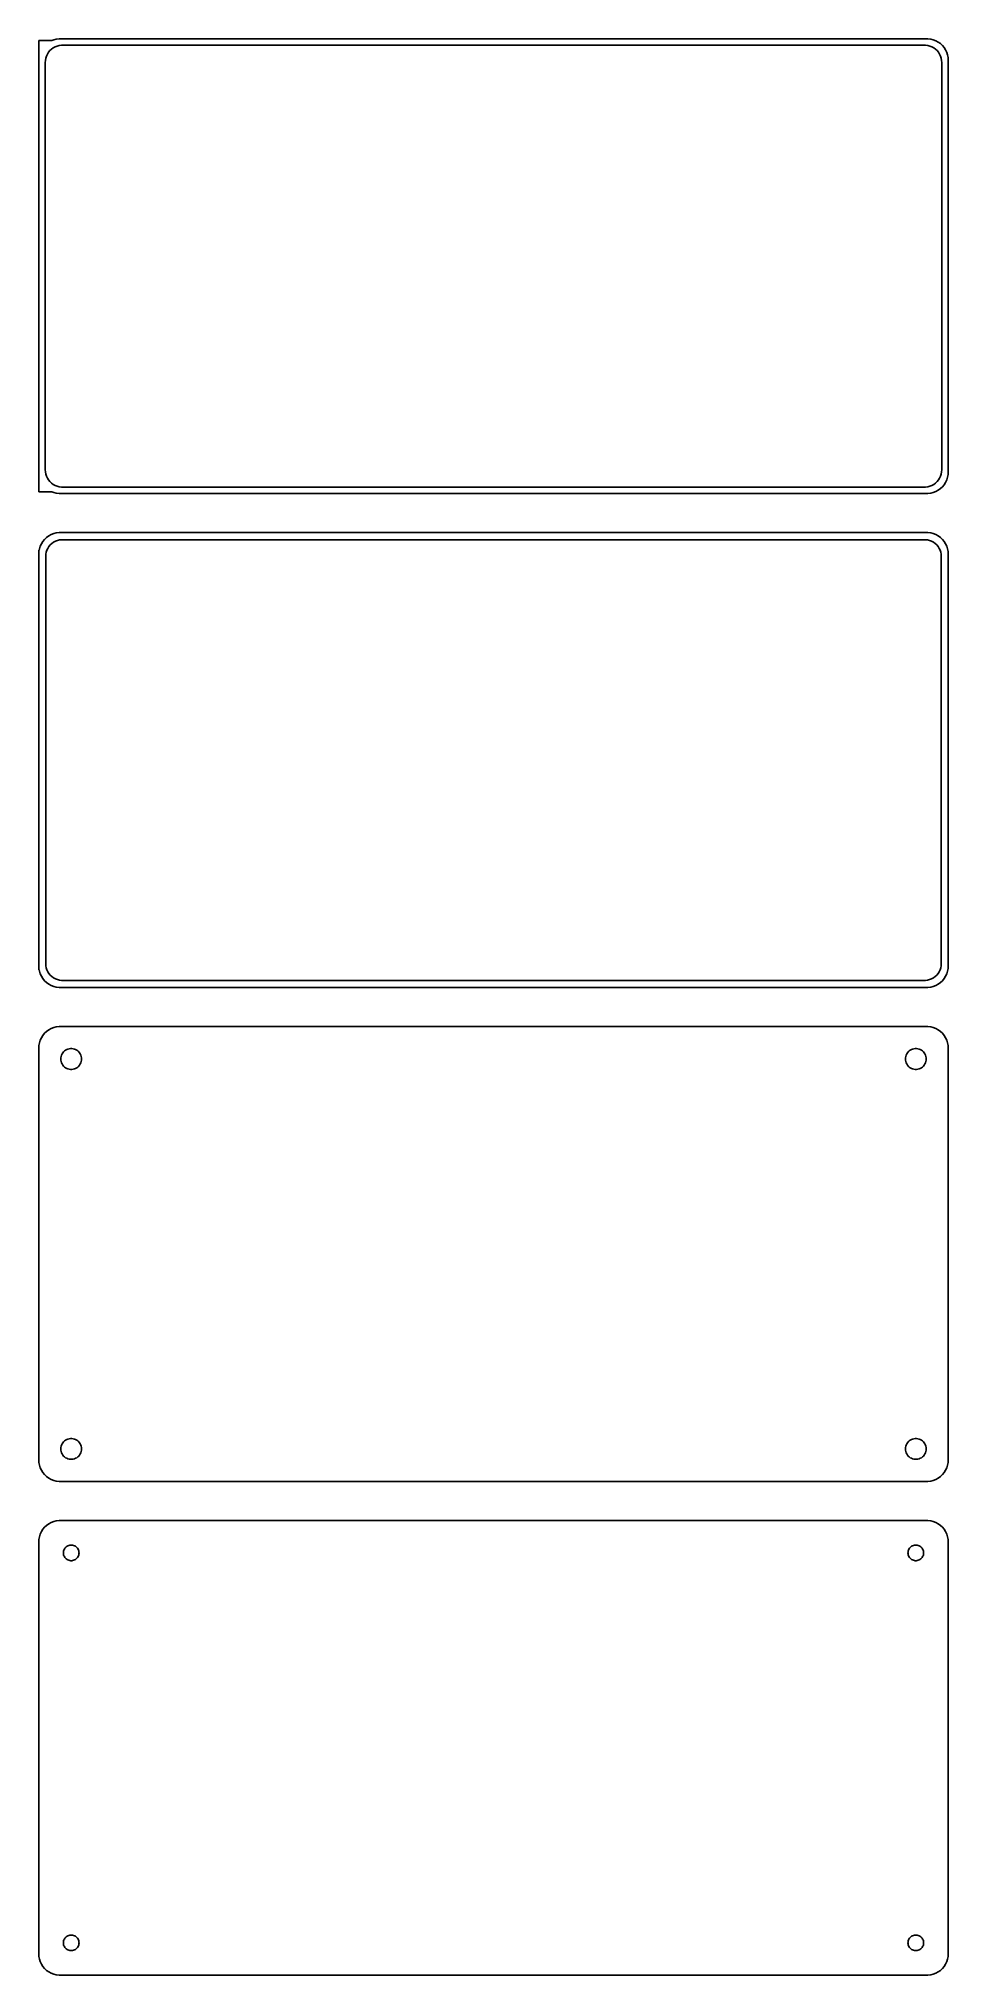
# Model space of a CAD drawing. Header units: metres. Extents: x -105 to 105, y 290 to 736.
import ezdxf

# ---------------------------------------------------------------- set-up
doc = ezdxf.new("R2010")
doc.units = ezdxf.units.M

msp = doc.modelspace()

# ---------------------------------------------------------------- linework, layer by layer
for p, q in [((-102, 736.115), (-105, 736.115)), ((-105, 736.115), (-105, 631.885)), ((-103.005, 732.927), (-102.736, 733.351)), ((-102.736, 733.351), (-102.416, 733.738)), ((-102.416, 733.738), (-102.05, 734.082)), ((-102.05, 734.082), (-101.643, 734.377)), ((-101.545, 736.255), (-102, 736.075)), ((-102, 736.075), (-102, 736.115)), ((-101.643, 734.377), (-101.203, 734.619)), ((-100.937, 736.411), (-101.545, 736.255)), ((-101.203, 734.619), (-100.736, 734.804)), ((-100.314, 736.49), (-100.937, 736.411)), ((-100.736, 734.804), (-100.25, 734.929)), ((100.314, 736.49), (-100.314, 736.49)), ((-100.25, 734.929), (-99.7512, 734.992)), ((-99.7512, 734.992), (99.7512, 734.992)), ((99.7512, 734.992), (100.25, 734.929)), ((100.25, 734.929), (100.736, 734.804)), ((100.937, 736.411), (100.314, 736.49)), ((100.736, 734.804), (101.203, 734.619)), ((101.545, 736.255), (100.937, 736.411)), ((101.203, 734.619), (101.643, 734.377)), ((102.129, 736.024), (101.545, 736.255)), ((101.643, 734.377), (102.05, 734.082)), ((102.05, 734.082), (102.416, 733.738)), ((102.679, 735.722), (102.129, 736.024)), ((102.416, 733.738), (102.736, 733.351)), ((103.187, 735.353), (102.679, 735.722)), ((102.736, 733.351), (103.005, 732.927)), ((103.645, 734.923), (103.187, 735.353)), ((104.045, 734.439), (103.645, 734.923)), ((104.382, 733.909), (104.045, 734.439)), ((104.649, 733.341), (104.382, 733.909)), ((104.843, 732.743), (104.649, 733.341)), ((-103.5, 731), (-103.468, 731.501)), ((-103.5, 637), (-103.5, 731)), ((-103.468, 731.501), (-103.374, 731.995)), ((-103.374, 731.995), (-103.219, 732.472)), ((-103.219, 732.472), (-103.005, 732.927)), ((103.005, 732.927), (103.219, 732.472)), ((103.219, 732.472), (103.374, 731.995)), ((103.374, 731.995), (103.468, 731.501)), ((103.468, 731.501), (103.5, 731)), ((103.5, 731), (103.5, 637)), ((104.961, 732.127), (104.843, 732.743)), ((105, 731.5), (104.961, 732.127)), ((105, 636.5), (105, 731.5)), ((-103.468, 636.499), (-103.5, 637)), ((-103.374, 636.005), (-103.468, 636.499)), ((-103.219, 635.528), (-103.374, 636.005)), ((-103.005, 635.073), (-103.219, 635.528)), ((-102.736, 634.649), (-103.005, 635.073)), ((103.005, 635.073), (102.736, 634.649)), ((103.219, 635.528), (103.005, 635.073)), ((103.374, 636.005), (103.219, 635.528)), ((103.468, 636.499), (103.374, 636.005)), ((103.5, 637), (103.468, 636.499)), ((104.649, 634.659), (104.843, 635.257)), ((104.843, 635.257), (104.961, 635.873)), ((104.961, 635.873), (105, 636.5)), ((-105, 631.885), (-102, 631.885)), ((-102.416, 634.262), (-102.736, 634.649)), ((-102.05, 633.918), (-102.416, 634.262)), ((-101.643, 633.623), (-102.05, 633.918)), ((-102, 631.885), (-102, 631.925)), ((-102, 631.925), (-101.545, 631.745)), ((-101.203, 633.381), (-101.643, 633.623)), ((-101.545, 631.745), (-100.937, 631.589)), ((-100.736, 633.196), (-101.203, 633.381)), ((-100.937, 631.589), (-100.314, 631.51)), ((-100.25, 633.071), (-100.736, 633.196)), ((-100.314, 631.51), (100.314, 631.51)), ((-99.7512, 633.008), (-100.25, 633.071)), ((99.7512, 633.008), (-99.7512, 633.008)), ((100.25, 633.071), (99.7512, 633.008)), ((100.736, 633.196), (100.25, 633.071)), ((100.314, 631.51), (100.937, 631.589)), ((101.203, 633.381), (100.736, 633.196)), ((100.937, 631.589), (101.545, 631.745)), ((101.643, 633.623), (101.203, 633.381)), ((101.545, 631.745), (102.129, 631.976)), ((102.05, 633.918), (101.643, 633.623)), ((102.416, 634.262), (102.05, 633.918)), ((102.129, 631.976), (102.679, 632.278)), ((102.736, 634.649), (102.416, 634.262)), ((102.679, 632.278), (103.187, 632.647)), ((103.187, 632.647), (103.645, 633.077)), ((103.645, 633.077), (104.045, 633.561)), ((104.045, 633.561), (104.382, 634.091)), ((104.382, 634.091), (104.649, 634.659)), ((-103.187, 621.353), (-103.645, 620.923)), ((-102.679, 621.722), (-103.187, 621.353)), ((-102.129, 622.024), (-102.679, 621.722)), ((-101.545, 622.255), (-102.129, 622.024)), ((-100.937, 622.411), (-101.545, 622.255)), ((-100.314, 622.49), (-100.937, 622.411)), ((100.314, 622.49), (-100.314, 622.49)), ((100.937, 622.411), (100.314, 622.49)), ((101.545, 622.255), (100.937, 622.411)), ((102.129, 622.024), (101.545, 622.255)), ((102.679, 621.722), (102.129, 622.024)), ((103.187, 621.353), (102.679, 621.722)), ((103.645, 620.923), (103.187, 621.353)), ((-104.9, 618.444), (-105, 618.444)), ((-105, 618.444), (-105, 521.556)), ((-104.843, 618.743), (-104.9, 618.444)), ((-104.649, 619.341), (-104.843, 618.743)), ((-104.382, 619.909), (-104.649, 619.341)), ((-104.045, 620.439), (-104.382, 619.909)), ((-103.645, 620.923), (-104.045, 620.439)), ((-103.373, 617), (-103.342, 617.485)), ((-103.373, 523), (-103.373, 617)), ((-103.342, 617.485), (-103.251, 617.963)), ((-103.251, 617.963), (-103.101, 618.426)), ((-103.101, 618.426), (-102.894, 618.866)), ((-102.894, 618.866), (-102.633, 619.276)), ((-102.633, 619.276), (-102.323, 619.651)), ((-102.323, 619.651), (-101.969, 619.984)), ((-101.969, 619.984), (-101.575, 620.27)), ((-101.575, 620.27), (-101.149, 620.504)), ((-101.149, 620.504), (-100.697, 620.683)), ((-100.697, 620.683), (-100.226, 620.804)), ((-100.226, 620.804), (-99.7432, 620.865)), ((-99.7432, 620.865), (99.7432, 620.865)), ((99.7432, 620.865), (100.226, 620.804)), ((100.226, 620.804), (100.697, 620.683)), ((100.697, 620.683), (101.149, 620.504)), ((101.149, 620.504), (101.575, 620.27)), ((101.575, 620.27), (101.969, 619.984)), ((101.969, 619.984), (102.323, 619.651)), ((102.323, 619.651), (102.633, 619.276)), ((102.633, 619.276), (102.894, 618.866)), ((102.894, 618.866), (103.101, 618.426)), ((103.101, 618.426), (103.251, 617.963)), ((103.251, 617.963), (103.342, 617.485)), ((103.342, 617.485), (103.373, 617)), ((103.373, 617), (103.373, 523)), ((104.045, 620.439), (103.645, 620.923)), ((104.382, 619.909), (104.045, 620.439)), ((104.649, 619.341), (104.382, 619.909)), ((104.843, 618.743), (104.649, 619.341)), ((104.961, 618.127), (104.843, 618.743)), ((105, 617.5), (104.961, 618.127)), ((105, 522.5), (105, 617.5)), ((-103.342, 522.515), (-103.373, 523)), ((103.373, 523), (103.342, 522.515)), ((-105, 521.556), (-104.9, 521.556)), ((-104.9, 521.556), (-104.843, 521.257)), ((-104.843, 521.257), (-104.649, 520.659)), ((-104.649, 520.659), (-104.382, 520.091)), ((-104.382, 520.091), (-104.045, 519.561)), ((-104.045, 519.561), (-103.645, 519.077)), ((-103.645, 519.077), (-103.187, 518.647)), ((-103.251, 522.037), (-103.342, 522.515)), ((-103.101, 521.574), (-103.251, 522.037)), ((-103.187, 518.647), (-102.679, 518.278)), ((-102.894, 521.134), (-103.101, 521.574)), ((-102.633, 520.724), (-102.894, 521.134)), ((-102.323, 520.349), (-102.633, 520.724)), ((-101.969, 520.016), (-102.323, 520.349)), ((-101.575, 519.73), (-101.969, 520.016)), ((-101.149, 519.496), (-101.575, 519.73)), ((-100.697, 519.317), (-101.149, 519.496)), ((-100.226, 519.196), (-100.697, 519.317)), ((-99.7432, 519.135), (-100.226, 519.196)), ((99.7432, 519.135), (-99.7432, 519.135)), ((100.226, 519.196), (99.7432, 519.135)), ((100.697, 519.317), (100.226, 519.196)), ((101.149, 519.496), (100.697, 519.317)), ((101.575, 519.73), (101.149, 519.496)), ((101.969, 520.016), (101.575, 519.73)), ((102.323, 520.349), (101.969, 520.016)), ((102.633, 520.724), (102.323, 520.349)), ((102.894, 521.134), (102.633, 520.724)), ((102.679, 518.278), (103.187, 518.647)), ((103.101, 521.574), (102.894, 521.134)), ((103.251, 522.037), (103.101, 521.574)), ((103.187, 518.647), (103.645, 519.077)), ((103.342, 522.515), (103.251, 522.037)), ((103.645, 519.077), (104.045, 519.561)), ((104.045, 519.561), (104.382, 520.091)), ((104.382, 520.091), (104.649, 520.659)), ((104.649, 520.659), (104.843, 521.257)), ((104.843, 521.257), (104.961, 521.873)), ((104.961, 521.873), (105, 522.5)), ((-102.679, 518.278), (-102.129, 517.976)), ((-102.129, 517.976), (-101.545, 517.745)), ((-101.545, 517.745), (-100.937, 517.589)), ((-100.937, 517.589), (-100.314, 517.51)), ((-100.314, 517.51), (100.314, 517.51)), ((100.314, 517.51), (100.937, 517.589)), ((100.937, 517.589), (101.545, 517.745)), ((101.545, 517.745), (102.129, 517.976)), ((102.129, 517.976), (102.679, 518.278)), ((-104.649, 505.341), (-104.843, 504.743)), ((-104.382, 505.909), (-104.649, 505.341)), ((-104.045, 506.439), (-104.382, 505.909)), ((-103.645, 506.923), (-104.045, 506.439)), ((-103.187, 507.353), (-103.645, 506.923)), ((-102.679, 507.722), (-103.187, 507.353)), ((-102.129, 508.024), (-102.679, 507.722)), ((-101.545, 508.255), (-102.129, 508.024)), ((-100.937, 508.411), (-101.545, 508.255)), ((-100.314, 508.49), (-100.937, 508.411)), ((100.314, 508.49), (-100.314, 508.49)), ((100.937, 508.411), (100.314, 508.49)), ((101.545, 508.255), (100.937, 508.411)), ((102.129, 508.024), (101.545, 508.255)), ((102.679, 507.722), (102.129, 508.024)), ((103.187, 507.353), (102.679, 507.722)), ((103.645, 506.923), (103.187, 507.353)), ((104.045, 506.439), (103.645, 506.923)), ((104.382, 505.909), (104.045, 506.439)), ((104.649, 505.341), (104.382, 505.909)), ((104.843, 504.743), (104.649, 505.341)), ((-104.961, 504.127), (-105, 503.5)), ((-105, 503.5), (-105, 408.5)), ((-104.843, 504.743), (-104.961, 504.127)), ((-99.9, 501), (-99.8811, 501.301)), ((-99.8811, 500.699), (-99.9, 501)), ((-99.8811, 501.301), (-99.8246, 501.597)), ((-99.8246, 500.403), (-99.8811, 500.699)), ((-99.8246, 501.597), (-99.7315, 501.883)), ((-99.7315, 501.883), (-99.6031, 502.156)), ((-99.6031, 502.156), (-99.4416, 502.411)), ((-99.4416, 502.411), (-99.2495, 502.643)), ((-99.2495, 502.643), (-99.0298, 502.849)), ((-99.0298, 502.849), (-98.786, 503.026)), ((-98.786, 503.026), (-98.5219, 503.172)), ((-98.5219, 503.172), (-98.2416, 503.283)), ((-98.2416, 503.283), (-97.9497, 503.357)), ((-97.9497, 503.357), (-97.6507, 503.395)), ((-97.6507, 503.395), (-97.3493, 503.395)), ((-97.3493, 503.395), (-97.0503, 503.357)), ((-97.0503, 503.357), (-96.7584, 503.283)), ((-96.7584, 503.283), (-96.4781, 503.172)), ((-96.4781, 503.172), (-96.214, 503.026)), ((-96.214, 503.026), (-95.9702, 502.849)), ((-95.9702, 502.849), (-95.7505, 502.643)), ((-95.7505, 502.643), (-95.5583, 502.411)), ((-95.5583, 502.411), (-95.3969, 502.156)), ((-95.3969, 502.156), (-95.2685, 501.883)), ((-95.2685, 501.883), (-95.1754, 501.597)), ((-95.1754, 501.597), (-95.1189, 501.301)), ((-95.1189, 500.699), (-95.1754, 500.403)), ((-95.1189, 501.301), (-95.1, 501)), ((-95.1, 501), (-95.1189, 500.699)), ((95.1, 501), (95.1189, 501.301)), ((95.1189, 500.699), (95.1, 501)), ((95.1189, 501.301), (95.1754, 501.597)), ((95.1754, 500.403), (95.1189, 500.699)), ((95.1754, 501.597), (95.2685, 501.883)), ((95.2685, 501.883), (95.3969, 502.156)), ((95.3969, 502.156), (95.5583, 502.411)), ((95.5583, 502.411), (95.7505, 502.643)), ((95.7505, 502.643), (95.9702, 502.849)), ((95.9702, 502.849), (96.214, 503.026)), ((96.214, 503.026), (96.4781, 503.172)), ((96.4781, 503.172), (96.7584, 503.283)), ((96.7584, 503.283), (97.0503, 503.357)), ((97.0503, 503.357), (97.3493, 503.395)), ((97.3493, 503.395), (97.6507, 503.395)), ((97.6507, 503.395), (97.9497, 503.357)), ((97.9497, 503.357), (98.2416, 503.283)), ((98.2416, 503.283), (98.5219, 503.172)), ((98.5219, 503.172), (98.786, 503.026)), ((98.786, 503.026), (99.0298, 502.849)), ((99.0298, 502.849), (99.2495, 502.643)), ((99.2495, 502.643), (99.4416, 502.411)), ((99.4416, 502.411), (99.6031, 502.156)), ((99.6031, 502.156), (99.7315, 501.883)), ((99.7315, 501.883), (99.8246, 501.597)), ((99.8246, 501.597), (99.8811, 501.301)), ((99.8811, 500.699), (99.8246, 500.403)), ((99.8811, 501.301), (99.9, 501)), ((99.9, 501), (99.8811, 500.699)), ((104.961, 504.127), (104.843, 504.743)), ((105, 503.5), (104.961, 504.127)), ((105, 408.5), (105, 503.5)), ((-99.7315, 500.117), (-99.8246, 500.403)), ((-99.6031, 499.844), (-99.7315, 500.117)), ((-99.4416, 499.589), (-99.6031, 499.844)), ((-99.2495, 499.357), (-99.4416, 499.589)), ((-99.0298, 499.151), (-99.2495, 499.357)), ((-98.786, 498.974), (-99.0298, 499.151)), ((-98.5219, 498.828), (-98.786, 498.974)), ((-98.2416, 498.717), (-98.5219, 498.828)), ((-97.9497, 498.643), (-98.2416, 498.717)), ((-97.6507, 498.605), (-97.9497, 498.643)), ((-97.3493, 498.605), (-97.6507, 498.605)), ((-97.0503, 498.643), (-97.3493, 498.605)), ((-96.7584, 498.717), (-97.0503, 498.643)), ((-96.4781, 498.828), (-96.7584, 498.717)), ((-96.214, 498.974), (-96.4781, 498.828)), ((-95.9702, 499.151), (-96.214, 498.974)), ((-95.7505, 499.357), (-95.9702, 499.151)), ((-95.5583, 499.589), (-95.7505, 499.357)), ((-95.3969, 499.844), (-95.5583, 499.589)), ((-95.2685, 500.117), (-95.3969, 499.844)), ((-95.1754, 500.403), (-95.2685, 500.117)), ((95.2685, 500.117), (95.1754, 500.403)), ((95.3969, 499.844), (95.2685, 500.117)), ((95.5583, 499.589), (95.3969, 499.844)), ((95.7505, 499.357), (95.5583, 499.589)), ((95.9702, 499.151), (95.7505, 499.357)), ((96.214, 498.974), (95.9702, 499.151)), ((96.4781, 498.828), (96.214, 498.974)), ((96.7584, 498.717), (96.4781, 498.828)), ((97.0503, 498.643), (96.7584, 498.717)), ((97.3493, 498.605), (97.0503, 498.643)), ((97.6507, 498.605), (97.3493, 498.605)), ((97.9497, 498.643), (97.6507, 498.605)), ((98.2416, 498.717), (97.9497, 498.643)), ((98.5219, 498.828), (98.2416, 498.717)), ((98.786, 498.974), (98.5219, 498.828)), ((99.0298, 499.151), (98.786, 498.974)), ((99.2495, 499.357), (99.0298, 499.151)), ((99.4416, 499.589), (99.2495, 499.357)), ((99.6031, 499.844), (99.4416, 499.589)), ((99.7315, 500.117), (99.6031, 499.844)), ((99.8246, 500.403), (99.7315, 500.117)), ((-99.9, 411), (-99.8811, 411.301)), ((-99.8811, 411.301), (-99.8246, 411.597)), ((-99.8246, 411.597), (-99.7315, 411.883)), ((-99.7315, 411.883), (-99.6031, 412.156)), ((-99.6031, 412.156), (-99.4416, 412.411)), ((-99.4416, 412.411), (-99.2495, 412.643)), ((-99.2495, 412.643), (-99.0298, 412.849)), ((-99.0298, 412.849), (-98.786, 413.026)), ((-98.786, 413.026), (-98.5219, 413.172)), ((-98.5219, 413.172), (-98.2416, 413.283)), ((-98.2416, 413.283), (-97.9497, 413.357)), ((-97.9497, 413.357), (-97.6507, 413.395)), ((-97.6507, 413.395), (-97.3493, 413.395)), ((-97.3493, 413.395), (-97.0503, 413.357)), ((-97.0503, 413.357), (-96.7584, 413.283)), ((-96.7584, 413.283), (-96.4781, 413.172)), ((-96.4781, 413.172), (-96.214, 413.026)), ((-96.214, 413.026), (-95.9702, 412.849)), ((-95.9702, 412.849), (-95.7505, 412.643)), ((-95.7505, 412.643), (-95.5583, 412.411)), ((-95.5583, 412.411), (-95.3969, 412.156)), ((-95.3969, 412.156), (-95.2685, 411.883)), ((-95.2685, 411.883), (-95.1754, 411.597)), ((-95.1754, 411.597), (-95.1189, 411.301)), ((-95.1189, 411.301), (-95.1, 411)), ((95.1, 411), (95.1189, 411.301)), ((95.1189, 411.301), (95.1754, 411.597)), ((95.1754, 411.597), (95.2685, 411.883)), ((95.2685, 411.883), (95.3969, 412.156)), ((95.3969, 412.156), (95.5583, 412.411)), ((95.5583, 412.411), (95.7505, 412.643)), ((95.7505, 412.643), (95.9702, 412.849)), ((95.9702, 412.849), (96.214, 413.026)), ((96.214, 413.026), (96.4781, 413.172)), ((96.4781, 413.172), (96.7584, 413.283)), ((96.7584, 413.283), (97.0503, 413.357)), ((97.0503, 413.357), (97.3493, 413.395)), ((97.3493, 413.395), (97.6507, 413.395)), ((97.6507, 413.395), (97.9497, 413.357)), ((97.9497, 413.357), (98.2416, 413.283)), ((98.2416, 413.283), (98.5219, 413.172)), ((98.5219, 413.172), (98.786, 413.026)), ((98.786, 413.026), (99.0298, 412.849)), ((99.0298, 412.849), (99.2495, 412.643)), ((99.2495, 412.643), (99.4416, 412.411)), ((99.4416, 412.411), (99.6031, 412.156)), ((99.6031, 412.156), (99.7315, 411.883)), ((99.7315, 411.883), (99.8246, 411.597)), ((99.8246, 411.597), (99.8811, 411.301)), ((99.8811, 411.301), (99.9, 411)), ((-105, 408.5), (-104.961, 407.873)), ((-104.961, 407.873), (-104.843, 407.257)), ((-104.843, 407.257), (-104.649, 406.659)), ((-99.8811, 410.699), (-99.9, 411)), ((-99.8246, 410.403), (-99.8811, 410.699)), ((-99.7315, 410.117), (-99.8246, 410.403)), ((-99.6031, 409.844), (-99.7315, 410.117)), ((-99.4416, 409.589), (-99.6031, 409.844)), ((-99.2495, 409.357), (-99.4416, 409.589)), ((-99.0298, 409.151), (-99.2495, 409.357)), ((-98.786, 408.974), (-99.0298, 409.151)), ((-98.5219, 408.828), (-98.786, 408.974)), ((-98.2416, 408.717), (-98.5219, 408.828)), ((-97.9497, 408.643), (-98.2416, 408.717)), ((-97.6507, 408.605), (-97.9497, 408.643)), ((-97.3493, 408.605), (-97.6507, 408.605)), ((-97.0503, 408.643), (-97.3493, 408.605)), ((-96.7584, 408.717), (-97.0503, 408.643)), ((-96.4781, 408.828), (-96.7584, 408.717)), ((-96.214, 408.974), (-96.4781, 408.828)), ((-95.9702, 409.151), (-96.214, 408.974)), ((-95.7505, 409.357), (-95.9702, 409.151)), ((-95.5583, 409.589), (-95.7505, 409.357)), ((-95.3969, 409.844), (-95.5583, 409.589)), ((-95.2685, 410.117), (-95.3969, 409.844)), ((-95.1754, 410.403), (-95.2685, 410.117)), ((-95.1189, 410.699), (-95.1754, 410.403)), ((-95.1, 411), (-95.1189, 410.699)), ((95.1189, 410.699), (95.1, 411)), ((95.1754, 410.403), (95.1189, 410.699)), ((95.2685, 410.117), (95.1754, 410.403)), ((95.3969, 409.844), (95.2685, 410.117)), ((95.5583, 409.589), (95.3969, 409.844)), ((95.7505, 409.357), (95.5583, 409.589)), ((95.9702, 409.151), (95.7505, 409.357)), ((96.214, 408.974), (95.9702, 409.151)), ((96.4781, 408.828), (96.214, 408.974)), ((96.7584, 408.717), (96.4781, 408.828)), ((97.0503, 408.643), (96.7584, 408.717)), ((97.3493, 408.605), (97.0503, 408.643)), ((97.6507, 408.605), (97.3493, 408.605)), ((97.9497, 408.643), (97.6507, 408.605)), ((98.2416, 408.717), (97.9497, 408.643)), ((98.5219, 408.828), (98.2416, 408.717)), ((98.786, 408.974), (98.5219, 408.828)), ((99.0298, 409.151), (98.786, 408.974)), ((99.2495, 409.357), (99.0298, 409.151)), ((99.4416, 409.589), (99.2495, 409.357)), ((99.6031, 409.844), (99.4416, 409.589)), ((99.7315, 410.117), (99.6031, 409.844)), ((99.8246, 410.403), (99.7315, 410.117)), ((99.8811, 410.699), (99.8246, 410.403)), ((99.9, 411), (99.8811, 410.699)), ((104.649, 406.659), (104.843, 407.257)), ((104.843, 407.257), (104.961, 407.873)), ((104.961, 407.873), (105, 408.5)), ((-104.649, 406.659), (-104.382, 406.091)), ((-104.382, 406.091), (-104.045, 405.561)), ((-104.045, 405.561), (-103.645, 405.077)), ((-103.645, 405.077), (-103.187, 404.647)), ((-103.187, 404.647), (-102.679, 404.278)), ((-102.679, 404.278), (-102.129, 403.976)), ((-102.129, 403.976), (-101.545, 403.745)), ((-101.545, 403.745), (-100.937, 403.589)), ((-100.937, 403.589), (-100.314, 403.51)), ((-100.314, 403.51), (100.314, 403.51)), ((100.314, 403.51), (100.937, 403.589)), ((100.937, 403.589), (101.545, 403.745)), ((101.545, 403.745), (102.129, 403.976)), ((102.129, 403.976), (102.679, 404.278)), ((102.679, 404.278), (103.187, 404.647)), ((103.187, 404.647), (103.645, 405.077)), ((103.645, 405.077), (104.045, 405.561)), ((104.045, 405.561), (104.382, 406.091)), ((104.382, 406.091), (104.649, 406.659)), ((-103.187, 393.353), (-103.645, 392.923)), ((-102.679, 393.722), (-103.187, 393.353)), ((-102.129, 394.024), (-102.679, 393.722)), ((-101.545, 394.255), (-102.129, 394.024)), ((-100.937, 394.411), (-101.545, 394.255)), ((-100.314, 394.49), (-100.937, 394.411)), ((100.314, 394.49), (-100.314, 394.49)), ((100.937, 394.411), (100.314, 394.49)), ((101.545, 394.255), (100.937, 394.411)), ((102.129, 394.024), (101.545, 394.255)), ((102.679, 393.722), (102.129, 394.024)), ((103.187, 393.353), (102.679, 393.722)), ((103.645, 392.923), (103.187, 393.353)), ((-104.961, 390.127), (-105, 389.5)), ((-105, 389.5), (-105, 294.5)), ((-104.843, 390.743), (-104.961, 390.127)), ((-104.649, 391.341), (-104.843, 390.743)), ((-104.382, 391.909), (-104.649, 391.341)), ((-104.045, 392.439), (-104.382, 391.909)), ((-103.645, 392.923), (-104.045, 392.439)), ((104.045, 392.439), (103.645, 392.923)), ((104.382, 391.909), (104.045, 392.439)), ((104.649, 391.341), (104.382, 391.909)), ((104.843, 390.743), (104.649, 391.341)), ((104.961, 390.127), (104.843, 390.743)), ((105, 389.5), (104.961, 390.127)), ((105, 294.5), (105, 389.5)), ((-99.3, 387), (-99.2858, 387.226)), ((-99.2858, 386.774), (-99.3, 387)), ((-99.2858, 387.226), (-99.2434, 387.448)), ((-99.2434, 386.552), (-99.2858, 386.774)), ((-99.2434, 387.448), (-99.1736, 387.663)), ((-99.1736, 386.337), (-99.2434, 386.552)), ((-99.1736, 387.663), (-99.0773, 387.867)), ((-99.0773, 386.133), (-99.1736, 386.337)), ((-99.0773, 387.867), (-98.9562, 388.058)), ((-98.9562, 385.942), (-99.0773, 386.133)), ((-98.9562, 388.058), (-98.8121, 388.232)), ((-98.8121, 385.768), (-98.9562, 385.942)), ((-98.8121, 388.232), (-98.6474, 388.387)), ((-98.6474, 385.613), (-98.8121, 385.768)), ((-98.6474, 388.387), (-98.4645, 388.52)), ((-98.4645, 385.48), (-98.6474, 385.613)), ((-98.4645, 388.52), (-98.2664, 388.629)), ((-98.2664, 385.371), (-98.4645, 385.48)), ((-98.2664, 388.629), (-98.0562, 388.712)), ((-98.0562, 385.288), (-98.2664, 385.371)), ((-98.0562, 388.712), (-97.8373, 388.768)), ((-97.8373, 385.232), (-98.0562, 385.288)), ((-97.8373, 388.768), (-97.613, 388.796)), ((-97.613, 385.204), (-97.8373, 385.232)), ((-97.613, 388.796), (-97.387, 388.796)), ((-97.387, 385.204), (-97.613, 385.204)), ((-97.387, 388.796), (-97.1627, 388.768)), ((-97.1627, 385.232), (-97.387, 385.204)), ((-97.1627, 388.768), (-96.9438, 388.712)), ((-96.9438, 385.288), (-97.1627, 385.232)), ((-96.9438, 388.712), (-96.7336, 388.629)), ((-96.7336, 385.371), (-96.9438, 385.288)), ((-96.7336, 388.629), (-96.5355, 388.52)), ((-96.5355, 385.48), (-96.7336, 385.371)), ((-96.5355, 388.52), (-96.3526, 388.387)), ((-96.3526, 385.613), (-96.5355, 385.48)), ((-96.3526, 388.387), (-96.1879, 388.232)), ((-96.1879, 385.768), (-96.3526, 385.613)), ((-96.1879, 388.232), (-96.0438, 388.058)), ((-96.0438, 385.942), (-96.1879, 385.768)), ((-96.0438, 388.058), (-95.9226, 387.867)), ((-95.9226, 386.133), (-96.0438, 385.942)), ((-95.9226, 387.867), (-95.8264, 387.663)), ((-95.8264, 386.337), (-95.9226, 386.133)), ((-95.8264, 387.663), (-95.7565, 387.448)), ((-95.7565, 386.552), (-95.8264, 386.337)), ((-95.7565, 387.448), (-95.7142, 387.226)), ((-95.7142, 386.774), (-95.7565, 386.552)), ((-95.7142, 387.226), (-95.7, 387)), ((-95.7, 387), (-95.7142, 386.774)), ((95.7, 387), (95.7142, 387.226)), ((95.7142, 386.774), (95.7, 387)), ((95.7142, 387.226), (95.7565, 387.448)), ((95.7565, 386.552), (95.7142, 386.774)), ((95.7565, 387.448), (95.8264, 387.663)), ((95.8264, 386.337), (95.7565, 386.552)), ((95.8264, 387.663), (95.9226, 387.867)), ((95.9226, 386.133), (95.8264, 386.337)), ((95.9226, 387.867), (96.0438, 388.058)), ((96.0438, 385.942), (95.9226, 386.133)), ((96.0438, 388.058), (96.1879, 388.232)), ((96.1879, 385.768), (96.0438, 385.942)), ((96.1879, 388.232), (96.3526, 388.387)), ((96.3526, 385.613), (96.1879, 385.768)), ((96.3526, 388.387), (96.5355, 388.52)), ((96.5355, 385.48), (96.3526, 385.613)), ((96.5355, 388.52), (96.7336, 388.629)), ((96.7336, 385.371), (96.5355, 385.48)), ((96.7336, 388.629), (96.9438, 388.712)), ((96.9438, 385.288), (96.7336, 385.371)), ((96.9438, 388.712), (97.1627, 388.768)), ((97.1627, 385.232), (96.9438, 385.288)), ((97.1627, 388.768), (97.387, 388.796)), ((97.387, 385.204), (97.1627, 385.232)), ((97.387, 388.796), (97.613, 388.796)), ((97.613, 385.204), (97.387, 385.204)), ((97.613, 388.796), (97.8373, 388.768)), ((97.8373, 385.232), (97.613, 385.204)), ((97.8373, 388.768), (98.0562, 388.712)), ((98.0562, 385.288), (97.8373, 385.232)), ((98.0562, 388.712), (98.2664, 388.629)), ((98.2664, 385.371), (98.0562, 385.288)), ((98.2664, 388.629), (98.4645, 388.52)), ((98.4645, 385.48), (98.2664, 385.371)), ((98.4645, 388.52), (98.6474, 388.387)), ((98.6474, 385.613), (98.4645, 385.48)), ((98.6474, 388.387), (98.8121, 388.232)), ((98.8121, 385.768), (98.6474, 385.613)), ((98.8121, 388.232), (98.9562, 388.058)), ((98.9562, 385.942), (98.8121, 385.768)), ((98.9562, 388.058), (99.0773, 387.867)), ((99.0773, 386.133), (98.9562, 385.942)), ((99.0773, 387.867), (99.1736, 387.663)), ((99.1736, 386.337), (99.0773, 386.133)), ((99.1736, 387.663), (99.2434, 387.448)), ((99.2434, 386.552), (99.1736, 386.337)), ((99.2434, 387.448), (99.2858, 387.226)), ((99.2858, 386.774), (99.2434, 386.552)), ((99.2858, 387.226), (99.3, 387)), ((99.3, 387), (99.2858, 386.774)), ((-99.3, 297), (-99.2858, 297.226)), ((-99.2858, 296.774), (-99.3, 297)), ((-99.2858, 297.226), (-99.2434, 297.448)), ((-99.2434, 296.552), (-99.2858, 296.774)), ((-99.2434, 297.448), (-99.1736, 297.663)), ((-99.1736, 296.337), (-99.2434, 296.552)), ((-99.1736, 297.663), (-99.0773, 297.867)), ((-99.0773, 296.133), (-99.1736, 296.337)), ((-99.0773, 297.867), (-98.9562, 298.058)), ((-98.9562, 295.942), (-99.0773, 296.133)), ((-98.9562, 298.058), (-98.8121, 298.232)), ((-98.8121, 295.768), (-98.9562, 295.942)), ((-98.8121, 298.232), (-98.6474, 298.387)), ((-98.6474, 295.613), (-98.8121, 295.768)), ((-98.6474, 298.387), (-98.4645, 298.52)), ((-98.4645, 295.48), (-98.6474, 295.613)), ((-98.4645, 298.52), (-98.2664, 298.629)), ((-98.2664, 295.371), (-98.4645, 295.48)), ((-98.2664, 298.629), (-98.0562, 298.712)), ((-98.0562, 295.288), (-98.2664, 295.371)), ((-98.0562, 298.712), (-97.8373, 298.768)), ((-97.8373, 295.232), (-98.0562, 295.288)), ((-97.8373, 298.768), (-97.613, 298.796)), ((-97.613, 295.204), (-97.8373, 295.232)), ((-97.613, 298.796), (-97.387, 298.796)), ((-97.387, 295.204), (-97.613, 295.204)), ((-97.387, 298.796), (-97.1627, 298.768)), ((-97.1627, 295.232), (-97.387, 295.204)), ((-97.1627, 298.768), (-96.9438, 298.712)), ((-96.9438, 295.288), (-97.1627, 295.232)), ((-96.9438, 298.712), (-96.7336, 298.629)), ((-96.7336, 295.371), (-96.9438, 295.288)), ((-96.7336, 298.629), (-96.5355, 298.52)), ((-96.5355, 295.48), (-96.7336, 295.371)), ((-96.5355, 298.52), (-96.3526, 298.387)), ((-96.3526, 295.613), (-96.5355, 295.48)), ((-96.3526, 298.387), (-96.1879, 298.232)), ((-96.1879, 295.768), (-96.3526, 295.613)), ((-96.1879, 298.232), (-96.0438, 298.058)), ((-96.0438, 295.942), (-96.1879, 295.768)), ((-96.0438, 298.058), (-95.9226, 297.867)), ((-95.9226, 296.133), (-96.0438, 295.942)), ((-95.9226, 297.867), (-95.8264, 297.663)), ((-95.8264, 296.337), (-95.9226, 296.133)), ((-95.8264, 297.663), (-95.7565, 297.448)), ((-95.7565, 296.552), (-95.8264, 296.337)), ((-95.7565, 297.448), (-95.7142, 297.226)), ((-95.7142, 296.774), (-95.7565, 296.552)), ((-95.7142, 297.226), (-95.7, 297)), ((-95.7, 297), (-95.7142, 296.774)), ((95.7, 297), (95.7142, 297.226)), ((95.7142, 296.774), (95.7, 297)), ((95.7142, 297.226), (95.7565, 297.448)), ((95.7565, 296.552), (95.7142, 296.774)), ((95.7565, 297.448), (95.8264, 297.663)), ((95.8264, 296.337), (95.7565, 296.552)), ((95.8264, 297.663), (95.9226, 297.867)), ((95.9226, 296.133), (95.8264, 296.337)), ((95.9226, 297.867), (96.0438, 298.058)), ((96.0438, 295.942), (95.9226, 296.133)), ((96.0438, 298.058), (96.1879, 298.232)), ((96.1879, 295.768), (96.0438, 295.942)), ((96.1879, 298.232), (96.3526, 298.387)), ((96.3526, 295.613), (96.1879, 295.768)), ((96.3526, 298.387), (96.5355, 298.52)), ((96.5355, 295.48), (96.3526, 295.613)), ((96.5355, 298.52), (96.7336, 298.629)), ((96.7336, 295.371), (96.5355, 295.48)), ((96.7336, 298.629), (96.9438, 298.712)), ((96.9438, 295.288), (96.7336, 295.371)), ((96.9438, 298.712), (97.1627, 298.768)), ((97.1627, 295.232), (96.9438, 295.288)), ((97.1627, 298.768), (97.387, 298.796)), ((97.387, 295.204), (97.1627, 295.232)), ((97.387, 298.796), (97.613, 298.796)), ((97.613, 295.204), (97.387, 295.204)), ((97.613, 298.796), (97.8373, 298.768)), ((97.8373, 295.232), (97.613, 295.204)), ((97.8373, 298.768), (98.0562, 298.712)), ((98.0562, 295.288), (97.8373, 295.232)), ((98.0562, 298.712), (98.2664, 298.629)), ((98.2664, 295.371), (98.0562, 295.288)), ((98.2664, 298.629), (98.4645, 298.52)), ((98.4645, 295.48), (98.2664, 295.371)), ((98.4645, 298.52), (98.6474, 298.387)), ((98.6474, 295.613), (98.4645, 295.48)), ((98.6474, 298.387), (98.8121, 298.232)), ((98.8121, 295.768), (98.6474, 295.613)), ((98.8121, 298.232), (98.9562, 298.058)), ((98.9562, 295.942), (98.8121, 295.768)), ((98.9562, 298.058), (99.0773, 297.867)), ((99.0773, 296.133), (98.9562, 295.942)), ((99.0773, 297.867), (99.1736, 297.663)), ((99.1736, 296.337), (99.0773, 296.133)), ((99.1736, 297.663), (99.2434, 297.448)), ((99.2434, 296.552), (99.1736, 296.337)), ((99.2434, 297.448), (99.2858, 297.226)), ((99.2858, 296.774), (99.2434, 296.552)), ((99.2858, 297.226), (99.3, 297)), ((99.3, 297), (99.2858, 296.774)), ((-105, 294.5), (-104.961, 293.873)), ((-104.961, 293.873), (-104.843, 293.257)), ((-104.843, 293.257), (-104.649, 292.659)), ((-104.649, 292.659), (-104.382, 292.091)), ((-104.382, 292.091), (-104.045, 291.561)), ((-104.045, 291.561), (-103.645, 291.077)), ((-103.645, 291.077), (-103.187, 290.647)), ((-103.187, 290.647), (-102.679, 290.278)), ((102.679, 290.278), (103.187, 290.647)), ((103.187, 290.647), (103.645, 291.077)), ((103.645, 291.077), (104.045, 291.561)), ((104.045, 291.561), (104.382, 292.091)), ((104.382, 292.091), (104.649, 292.659)), ((104.649, 292.659), (104.843, 293.257)), ((104.843, 293.257), (104.961, 293.873)), ((104.961, 293.873), (105, 294.5)), ((-102.679, 290.278), (-102.129, 289.976)), ((-102.129, 289.976), (-101.545, 289.745)), ((-101.545, 289.745), (-100.937, 289.589)), ((-100.937, 289.589), (-100.314, 289.51)), ((-100.314, 289.51), (100.314, 289.51)), ((100.314, 289.51), (100.937, 289.589)), ((100.937, 289.589), (101.545, 289.745)), ((101.545, 289.745), (102.129, 289.976)), ((102.129, 289.976), (102.679, 290.278))]:
    msp.add_line(p, q)

doc.saveas('drawing.dxf')
